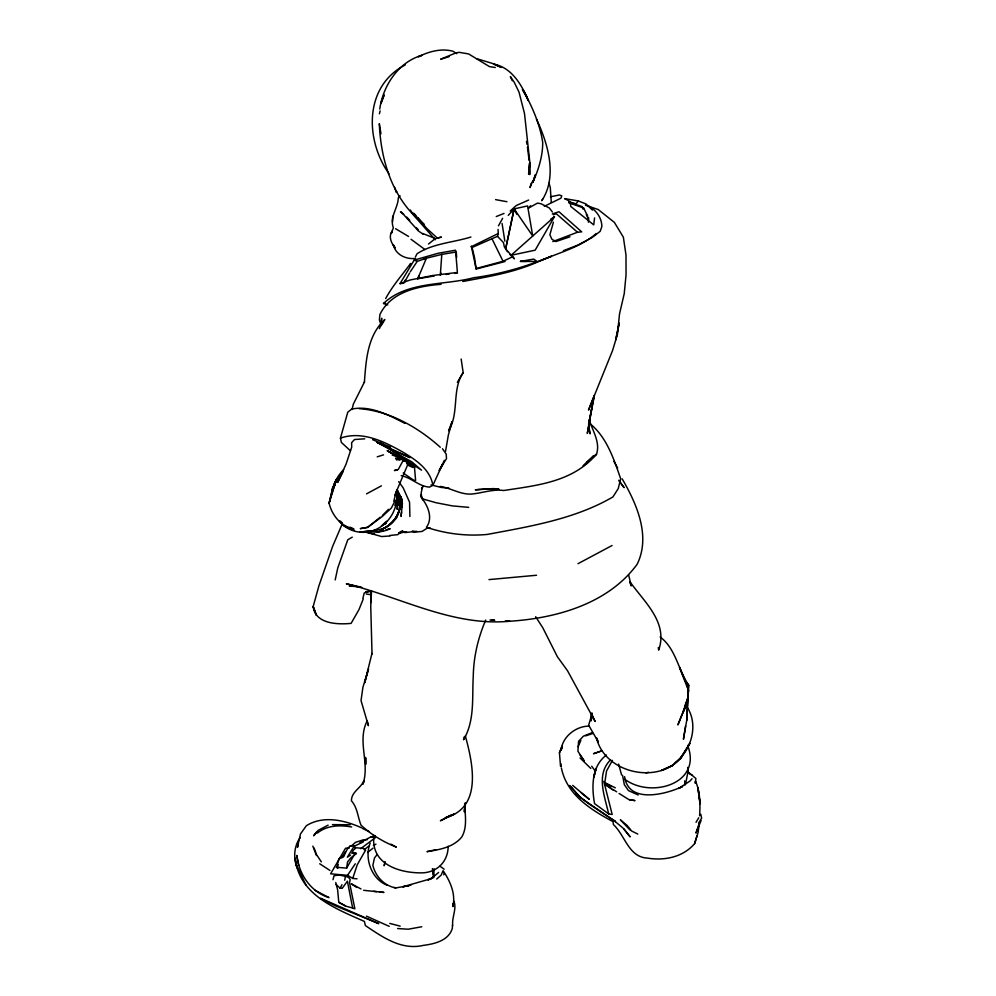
<?xml version="1.0" encoding="UTF-8"?>
<svg xmlns="http://www.w3.org/2000/svg" width="996" height="996" viewBox="0 0 996 996"><rect width="100%" height="100%" fill="white"/><g stroke="black" fill="none" stroke-linecap="round" stroke-linejoin="round"><path stroke-width="1.49" d="M402.098 507.387L402.11 499.78L397.043 489.82L402.11 499.78L402.185 502.843L400.517 496.431L402.409 503.304L401.077 516.414L401.587 511.894M400.068 195.801L398.313 197.855C398.014 208.351 389.336 216.979 393.345 227.835L391.428 233.164L392.212 231.06C388.141 236.625 391.403 243.248 395.151 247.929L393.283 244.73C395.599 254.752 405.82 259.483 415.506 258.462M456.654 257.416L456.255 251.988L441.801 254.403L440.307 275.257L440.942 273.016M660.136 636.979C675.562 648.209 678.164 669.76 688.622 685.124L686.705 720.482L683.443 739.219L685.547 726.096M362.918 598.31L364.225 592.931L371.508 591.026L370.749 606.614L372.031 654.061M370.823 602.592L371.035 590.753M365.756 758.168L365.681 764.418L365.569 757.383M685.46 681.214L688.622 685.124L686.705 720.482M397.479 497.178L397.192 509.379L397.914 504.15L396.869 493.07M392.549 221.809L392.685 216.232M699.615 815.786C700.3 804.17 700.275 792.007 695.519 781.163L695.245 783.205L695.893 778.499L688.485 772.348M588.375 222.22L588.624 217.713M332.39 491.04C333.511 483.209 338.018 475.192 343.657 469.676M397.728 491.103L397.18 500.478L394.827 505.258M452.732 925.545C451.674 917.353 456.952 909.099 453.939 901.193M381.144 325.094L381.655 318.21L381.132 325.269M364.362 382.427C366.105 360.017 367.312 335.901 384.83 319.492L381.779 324.746M465.393 802.664L464.36 811.889L464.348 809.001M594.587 217.925L593.728 224.872L570.72 206.421L570.384 203.495L568.778 200.744L564.944 198.814M509.865 254.428L514.434 258.798L505.632 248.95L514.123 208.886L527.594 205.935L532.736 236.015L514.123 208.886L508.246 215.373M396.918 496.332C396.645 524.394 366.491 543.492 342.661 525.004L339.312 520.92M337.968 864.603L336.436 867.279L346.645 868.114L347.529 862.026L350.804 857.892L356.381 853.522L355.398 852.763L352.086 853.136L353.319 850.235L355.41 848.418L354.19 846.09L350.144 845.691L347.106 849.451L343.371 857.095M611.444 786.317L604.809 782.769L606.552 770.941L612.453 760.384M331.656 494.053L332.564 488.127L336.25 480.284L341.342 473.399M410.24 265.957L410.626 263.479C402.048 275.008 392.436 286.039 385.651 298.588M434.082 868.736L433.721 877.688L432.413 868.574M396.47 490.879L393.794 501.225M592.209 714.867L591.163 720.855L591.375 713.211L595.11 721.478L567.521 670.756L557.387 656.738L542.82 627.816L535.674 616.723M464.074 737.065L463.563 739.767C474.93 720.681 472.004 697.723 473.262 676.446C473.586 656.887 478.018 637.95 485.724 620.047M591.823 407.464L587.316 433.385L594.351 395.225L588.586 424.246L590.118 433.845L589.321 430.919M443.78 874.812L444.191 872.745M379.762 109.099C382.925 85.942 398.4 61.939 421.719 55.427L418.357 56.735C429.089 51.506 441.128 48.094 453.006 51.244L456.703 53.684M505.632 248.95L514.123 208.886L516.849 214.339M344.666 880.215L345.512 876.306L339.038 874.998L334.034 875.758L333.013 879.68M335.191 579.921L337.781 567.919L347.778 539.77L352.285 537.13M498.05 229.391L498.274 233.512L471.183 246.759L472.067 247.481L474.494 257.404L476.175 269.032L505.034 261.512M448.175 846.251C448.113 861.204 437.68 872.048 422.802 872.845C399.296 873.38 370.126 864.03 374.01 835.345M371.981 653.351L364.685 682.795L368.508 669.026L362.93 687.228L361.038 700.562L368.408 725.711L367.188 720.818C356.73 741.373 370.213 763.036 362.905 784.163L363.951 781.586M684.215 709.252L677.89 724.926L684.7 708.044L685.97 702.242M687.9 693.527L688.535 690.626L686.779 684.352L679.533 667.445L688.535 690.626L687.763 698.258L685.335 707.882L682.783 712.887L687.763 698.258L684.7 708.044M352.074 409.568L353.281 404.239L364.548 381.792M385.116 861.577L384.145 865.761L384.917 862.897M422.777 486.073L421.171 492.821L421.706 497.826L420.685 495.137L423.051 500.042M592.234 713.124L588.648 725.163L598.384 742.157M498.274 233.512L497.49 236.313L472.067 247.481M379.389 113.805L380.123 110.967M387.307 885.295C371.558 879.344 364.088 858.415 370.163 843.201M350.517 450.864L341.404 442.461L340.433 438.153L347.778 412.195L351.6 409.119C370.213 405.148 388.726 415.071 404.874 423.35M332.776 489.87L334.619 482.911L336.25 480.284L334.407 485.799M298.14 844.882L297.443 847.384L300.468 833.988L306.382 825.684C323.439 815.077 344.616 820.218 361.735 827.863M531.192 183.351L530.009 187.572L532.76 180.811M553.415 222.195L549.879 234.77L551.909 239.239L555.88 241.555L569.936 236.811M445.548 451.288L448.337 435.14L452.047 421.731L448.598 430.77C459.53 412.942 451.512 389.996 463.165 372.629L461.16 359.033M561.408 768.065C566.898 794.858 590.715 809.661 613.026 821.638L613.412 824.588C625.326 835.594 628.464 857.195 647.612 858.129C664.531 860.88 683.082 857.183 694.61 843.637L696.976 835.968M694.61 843.637L698.096 832.532L699.254 823.343L695.955 833.092L701.072 820.58M532.81 182.393L535.313 174.985L532.81 182.393C538.45 169.93 542.758 156.248 542.708 142.465C539.882 123.653 531.839 105.937 522.701 89.416L528.254 100.509C521.892 84.946 511.546 67.242 493.481 64.08L501.362 67.417M685.509 784.226L688.149 771.228L687.713 767.418M349.285 847.994L345.537 848.231L330.622 873.816L347.529 875.322L352.721 878.422L357.29 864.677L365.619 850.074L363.565 848.43L354.999 847.683M383.933 95.205L380.933 103.372L384.232 95.081M394.752 495.473L407.75 464.597M593.815 396.57L588.524 410.066L612.54 350.58L617.42 334.469L619.524 313.914L624.231 293.671L626.048 274.884L625.998 255.076L623.359 237.173L614.37 222.382L598.173 209.509L585.486 205.226M404.351 282.192L405.173 280.162M363.179 599.181L358.996 609.577L351.102 623.384C337.482 624.704 315.184 623.994 313.18 606.514L318.882 585.909L332.652 546.306L342.375 523.61M434.368 275.942L417.747 278.768L418.818 276.129M559.453 752.764L562.055 746.427L559.453 752.764L560.536 766.497M443.071 870.653L441.203 875.073L436.734 879.032M578.116 746.776L580.88 740.24M444.328 460.351L432.899 485.276L429.537 487.106C418.98 486.496 411.51 477.707 401.201 475.652M396.732 191.369L396.296 192.377L394.64 187.285M417.747 278.768L426.388 258.213L441.801 254.403M562.304 747.585L561.084 750.312C562.304 736.741 575.862 726.109 589.034 726.109M379.364 328.63L382.464 321.708M355.398 852.763L346.645 868.114M363.876 780.727C360.95 788.147 351.227 791.945 351.439 800.784C357.564 807.806 357.689 816.857 361.013 825.124C371.172 834.685 383.448 841.969 396.358 847.135L390.942 844.172M342.998 471.818L337.632 482.45L346.023 464.223L351.713 447.129L351.638 442.647L354.539 439.51L364.723 438.813M442.398 464.173L439.186 470.535L446.494 458.633L446.208 454.101L442.473 448.748M415.419 256.943L417.038 253.756C432.924 243.385 453.068 242.588 470.934 237.011M395.362 500.216L391.378 508.022L382.402 516.376L367.649 527.345L360.452 528.602L367.649 527.345L380.161 517.26M336.063 884.473L340.146 888.183L341.952 884.697M463.165 372.629L457.351 382.34M400.23 457.127L387.332 450.79L403.442 459.891L398.3 469.452L394.366 470.548L397.242 469.988M542.621 199.15L541.762 200.731C557.847 176.404 547.85 143.337 536.471 119.147M498.448 225.855L502.619 218.298M400.031 283.611L414.212 260.081L438.203 253.258L455.558 250.208L457.401 272.443L432.974 275.469L410.14 279.976L400.031 283.611L403.953 283.2M404.65 281.955L409.518 273.165M554.448 216.73L535.163 250.17L511.01 255.312L554.448 216.73L550.726 219.182M341.728 858.054L345.239 852.016M696.042 822.323L698.731 817.741M698.557 823.219L701.632 818.127L700.786 814.255M334.992 484.268L332.564 488.127L329.103 503.266C332.104 515.579 341.08 526.56 353.904 529L349.97 527.158M410.215 271.908L417.224 261.375L426.388 258.213L423.96 259.358M347.529 875.322L355.273 863.781M421.52 488.588L422.69 486.895M568.766 202.674L583.644 208.052L582.959 209.023L582.199 206.645L568.915 201.951L575.078 203.508M300.356 837.449C293.832 845.953 293.322 858.091 297.032 867.902M610.623 759.774C595.596 774.539 604.796 796.427 608.668 813.906L612.167 814.467L603.825 781.35M316.33 832.283L313.653 835.756L318.222 830.315L328.132 825.149M377.086 854.605L374.484 857.954L372.865 865.287C375.48 876.517 384.157 885.73 395.723 887.946L408.298 885.705L402.807 886.789L431.405 878.597L433.459 877.015L428.317 879.705M354.19 846.09L347.318 857.22L350.592 855.054M334.619 482.911L337.395 479.512M575.402 204.566L578.365 200.943L586.096 204.043L592.458 210.094M692.058 778.673L690.016 781.026L678.687 788.458L682.609 786.442C665.726 794.509 628.351 804.083 624.629 776.693M388.452 509.367L382.439 515.43M530.594 205.724L528.465 208.102L537.529 203.097L540.99 203.732L549.232 207.915L552.394 211.986M596.231 233.537C579.361 248.216 556.303 253.258 536.346 262.533C512.94 272.755 487.654 276.788 462.742 281.507M387.78 304.925L383.497 303.469C407.24 281.021 443.93 285.615 473.635 277.747C500.465 274.236 526.473 266.53 551.423 256.283L539.869 260.89M510.213 211.003L516.214 205.55L528.639 200.047M675.288 762.762C691.274 750.137 698.682 725.549 687.402 707.521M382.489 524.917L386.597 521.257M351.078 846.251L355.535 842.342L363.216 839.865L367.437 839.628M438.614 872.434L431.405 878.597L428.131 879.929M672.076 765.675L673.308 765.053L661.543 770.456L672.076 765.675L681.737 756.935C658.941 785.271 604.933 773.444 596.529 738.061M360.714 848.654L375.268 837.761M428.492 244.045L434.978 238.816L441.427 237.11L437.219 237.957L426.886 228.545L414.423 214.19M367.599 852.464L373.014 848.169M364.163 849.75L368.582 846.264M606.44 755.03C591.45 766.21 591.574 786.927 594.55 803.61L608.668 813.906M375.965 530.021C391.889 529.785 405.509 510.662 398.051 495.647M399.645 501.237C401.463 514.098 391.739 525.813 380.011 529.934C395.275 525.216 404.787 507.3 397.778 492.348M344.081 855.477L338.951 858.776L337.582 863.744L337.806 868.251L336.436 867.279M383.074 528.888L389.087 525.116L396.458 518.132L400.243 508.097L398.948 500.117M353.543 846.575L363.316 841.881M405.335 64.865C364.026 86.129 364.922 139.901 389 173.777M317.413 833.03C327.149 825.149 339.86 824.937 351.663 826.954M381.456 525.838L386.436 523.037L382.663 524.992M450.565 815.251L440.381 820.766L454.786 813.794L445.337 817.766C482.873 807.694 472.776 763.16 465.331 735.882M366.516 493.867L381.418 485.824M577.979 563.699L612.067 545.509M359.83 842.79L370.686 837.001L374.733 835.98M373.388 845.405L375.965 844.16M476.412 268.447L503.03 261.276L512.703 256.719M544.326 206.309L560.885 198.229L561.794 195.863L559.379 194.967L550.39 196.797M592.433 732.521L583.395 736.193L578.552 741.323L577.929 751.258L584.179 760.894L579.996 754.931M496.257 216.543L504.026 213.43M553.378 214.837L556.229 213.679L577.493 232.242L581.714 231.856L558.955 211.737L552.332 213.928M577.493 232.242L552.83 241.567M563.412 250.693L577.979 245.066L592.259 237.434L600.165 231.346L601.858 226.578C601.821 217.526 595.795 209.509 587.802 205.662M407.464 886.253L411.261 884.822M400.093 531.864L402.72 530.93L397.69 534.653L389.697 535.512M601.721 750.81L593.492 753.711L602.256 750.735M340.433 438.153C361.934 430.533 384.282 441.539 402.77 452.06C415.78 459.779 430.123 469.24 432.899 485.276M585.66 735.832L592.745 733.517M377.235 456.828L383.522 454.861M383.261 530.557L379.09 531.69L376.077 531.391M386.037 529.797L390.195 528.677C383.871 531.802 376.538 532.736 369.603 531.578M392.2 455.035L400.604 457.936L398.661 457.811L397.541 458.471L397.977 458.982L395.686 458.085L396.52 459.629L397.815 459.305M435.862 849.7L426.973 851.667C439.522 849.663 453.342 847.384 461.87 836.889C467.61 826.705 464.945 814.616 464.671 803.548M645.844 772.871L648.496 772.298M383.497 303.469L384.954 303.158M359.108 408.659C389.125 410.726 418.158 427.309 440.257 447.241M421.794 926.753L408.186 929.218L397.653 928.533M449.096 56.697L440.68 59.2L456.044 52.838L459.218 52.34L468.581 53.921L489.422 66.595L495.273 67.504M520.46 261.375L533.719 259.109L537.155 261.5L520.46 261.375L526.386 261.413M396.52 459.629L401.6 459.554M399.135 532.872L406.605 531.864L398.886 532.773M441.066 284.321C418.183 286.113 390.967 291.704 379.937 314.45L379.376 319.94L381.306 325.667M446.245 274.448L449.047 274.099M454.637 273.402L457.438 273.053M365.694 591.686L371.508 591.026M404.725 532.611L416.714 531.304M488.986 579.597L536.545 575.252M389.909 535.985L381.642 536.558L366.59 532.287L374.957 534.304L373.413 533.943M352.298 585.673L349.247 585.885L361.747 587.267M350.194 824.775L332.452 824.626M505.246 621.006L509.84 621.243C556.577 618.217 608.22 603.725 637.154 564.259C650.973 536.085 636.73 503.814 622.164 478.864M356.381 853.522L352.086 853.136M491.501 619.973L494.564 620.184M506.79 621.031L509.84 621.243C452.209 626.633 400.691 597.052 346.371 583.818L360.353 586.955M489.97 620.01L494.551 620.359M340.146 888.183L342.188 888.345L347.405 881.199L352.646 908.053L354.875 908.838L349.534 882.643L350.194 879.505L348.538 877.364L345.512 876.306M448.897 488.077L441.253 487.455L431.044 484.89M430.334 528.104L427.595 527.88L422.08 531.428L415.955 532.051L412.058 531.304L414.896 531.553M468.705 507.35L452.495 505.918L435.85 502.681L422.292 498.809L420.573 495.473M352.721 878.422L357.041 878.833M373.674 891.296L376.613 891.619M379.563 891.943L383.995 892.428L363.577 890.3M411.049 239.289L425.006 249.585M366.354 594.039L370.574 594.662M629.41 799.776L635.025 800.61L628.675 799.464L619.089 793.463M578.365 200.943L564.57 198.615M495.585 199.623L506.939 201.715M476.96 58.752L493.431 63.732L501.349 67.33M568.915 201.951L571.978 202.748M389.772 923.417L400.205 926.143M352.646 908.053L345.326 905.999L338.802 902.314L337.607 889.652L335.752 882.531M440.269 486.434C450.777 488.09 460.364 494.576 471.158 494.091C482.002 493.182 492.709 488.924 503.739 490.505C537.902 485.264 572.762 481.952 596.504 454.176C600.551 442.448 592.533 430.67 589.171 419.739M398.661 459.542L399.682 459.841M394.105 887.448L395.723 887.946M434.418 238.144L422.653 233.487M568.89 202.474L574.667 204.292M378.293 442.971L410.041 457.6L389.038 448.611L421.507 470.174L412.008 461.957L378.293 442.971L383.746 444.901M372.641 439.697L390.594 447.167M383.721 444.851L376.824 442.224L384.979 446.22M389.212 926.342L366.441 916.133M414.212 260.081L417.224 261.375M638.187 795.007L628.476 790.6L624.343 784.699L622.562 775.374M412.78 467.448L408.883 465.68L406.704 463.501M362.731 828.597L369.416 831.672M342.661 525.004L354.315 530.407M320.65 898.28L378.779 923.678L335.403 905.825L320.936 898.554M604.809 782.769L615.316 787.811M403.442 459.891L414.51 467.659L415.606 480.333L413.801 480.284L403.243 473.038M637.813 834.075L631.601 831.013L628.389 826.879M381.879 444.278L390.37 448.536M338.802 902.314L345.5 905.85M314.948 890.275L328.979 897.595C310.478 891.769 298.937 874.115 296.796 855.377L298.75 865.375M361 888.967L351.426 883.9L356.693 887.448M407.289 462.331L410.912 464.273M440.033 866.259L444.129 869.184M689.394 773.593L692.469 775.324M387.332 450.79L394.055 454.612M380.173 442.361L383.871 444.627M624.978 779.395C650.898 798.73 702.578 783.877 687.626 745.369M611.569 788.521L605.008 784.437L613.15 790.152M319.716 863.769L329.962 870.454M612.889 789.342L616.611 791.82M395.574 228.719L408.522 236.438M423.2 234.259L418.606 231.122L401.251 211.986M400.454 211.887L403.654 214.215M569.538 785.458L580.158 797.423L615.453 821.563L588.126 803.349L575.725 793.476M402.708 459.878L404.65 461.322L402.832 459.43M590.043 423.736C606.738 437.095 613.91 459.243 620.682 478.79L618.242 488.588L612.951 496.917C574.966 519.103 530.009 526.423 487.268 534.429C466.9 536.371 445.772 533.844 426.462 527.27C432.949 518.343 428.33 506.665 422.292 498.809M581.266 792.853L589.259 799.302L572.688 785.383M686.294 683.206L688.622 685.124M627.58 825.846L620.396 819.882L629.92 829.892M612.777 819.484L623.297 828.348L630.157 836.852L623.857 828.933M580.046 757.968L590.815 768.439M340.42 521.107L342.387 523.087M406.729 217.116L409.73 220.328M413.626 213.107L415.706 215.348M417.772 217.589L423.997 224.312C393.034 200.283 380.858 161.476 379.314 123.678L380.958 133.738M416.303 227.611L418.133 229.678M435.264 239.762L413.564 215.049L410.364 210.007M570.633 786.28L580.158 797.423M413.328 465.568L414.822 467.423M687.501 771.253L689.294 773.494M619.45 481.466L624.106 487.667L618.715 480.259M591.711 766.235L595.272 771.066M630.107 581.988C644.325 602.094 668.478 622.575 658.642 650.151L658.331 647.487M398.699 481.666L403.193 487.878L409.568 502.221L409.891 516.513M497.49 236.313L503.478 242.613L504.312 246.784L507.562 251.702M321.335 861.876L316.479 854.543L314.114 848.044M524.481 93.101L526.884 96.774L522.365 89.503M583.644 208.052L587.752 216.232M443.606 871.425C450.429 881.784 455.757 893.997 452.931 906.609L452.719 903.559M613.959 461.422L617.645 468.095M305.909 884.971L296.609 865.375M492.074 238.928L503.03 261.276M512.293 80.738L510.363 76.592L514.247 82.27L519.041 92.192L524.494 113.482L529.86 162.647L529.71 174.611L529.349 163.419M586.295 214.514L588.499 219.406M596.729 738.136L597.824 740.812M629.758 582.1L631.227 585.885L628.675 575.078M312.819 846.114L316.467 855.489M396.993 493.879L398.935 505.059L397.902 499.656M621.579 774.938L618.616 764.069M549.033 183.139L550.302 187.621L551.286 202.387M476.175 269.032L471.32 246.124M295.526 860.656C300.605 895.441 336.287 908.95 364.424 921.437L365.37 925.57C382.676 937.174 401.338 950.495 423.362 945.378C434.717 943.909 448.91 940.622 452.421 927.998L452.358 925.222M295.065 858.178L296.547 865.474M526.498 141.382L526.971 144.258M527.444 147.122L529.113 160.381M432.65 869.67L433.721 876.194M502.071 223.453L504.835 241.132M560.873 763.646L561.234 766.596M684.663 780.914L685.099 785.072M529.86 162.647L528.627 174.014L529.86 162.647M594.189 775.722L593.877 777.204L596.118 768.339L594.189 775.722M619.176 323.339L615.74 339.736L619.176 323.339M331.282 494.526L329.103 503.266L336.636 479.151L331.282 494.526M689.842 743.452L680.33 758.616L689.842 743.452M593.641 455.782L583.208 465.979L593.641 455.782M596.504 454.176L586.993 462.393L596.504 454.176M375.081 836.217L370.686 837.001L375.031 836.229M376.115 530.37L359.805 532.088L376.115 530.37M478.964 489.497L475.304 489.82L492.447 488.687L499.008 489.198L493.73 488.6L478.964 489.497M316.379 615.179L313.18 606.514L316.379 615.179M699.366 798.394L697.897 787.674L700.051 803.822L699.366 798.394"/></g></svg>
